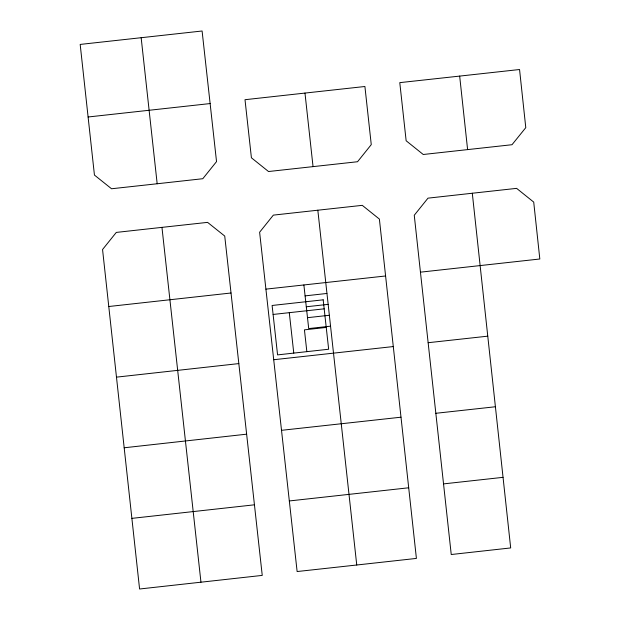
<?xml version="1.0" encoding="UTF-8"?>
<svg xmlns="http://www.w3.org/2000/svg" width="620" height="620" viewBox="0 0 620 620"><rect width="100%" height="100%" fill="white"/><g stroke="black" fill="none" stroke-linecap="round" stroke-linejoin="round"><path stroke-width="0.93" d="M88.118 116.986L210.126 103.563L216.535 161.603L202.802 178.715L157.178 183.76L111.546 188.759L94.442 175.073L80.181 44.423L202.097 31L210.126 103.563M304.978 93.078L245.001 99.704L251.41 157.79L268.522 171.523L357.538 161.735L371.264 144.631L364.909 86.498L304.978 93.078L313.046 166.609M459.668 76.097L519.552 69.517L525.783 127.65L512.004 144.716L423.251 154.496L406.146 140.763L399.784 82.638L459.668 76.097L467.612 149.629M161.959 227.37L116.289 232.415L102.556 249.527L139.585 589L262.245 575.399L224.735 236.057L207.584 222.371L161.959 227.37L200.958 582.203M317.828 210.211L273.342 215.124L259.617 232.237L297.127 571.539L356.748 565.006L416.407 558.418L379.386 219.077L362.274 205.344L317.828 210.211L356.748 565.006M472.3 193.239L516.615 188.364L533.719 202.097L539.818 258.997L420.445 272.165L451.244 554.52L510.686 547.933L472.3 193.239L427.994 198.152L414.261 215.256L420.445 272.165M108.787 306.512L231.012 292.997M265.887 289.137L385.57 275.978M305.087 295.88L326.887 293.462M306.296 306.776L328.096 304.366M273.102 314.449L324.183 308.838M307.497 317.68L329.305 315.27M330.507 326.167L308.706 328.585L303.885 284.975M326.236 327.438L304.435 329.848L306.846 351.649M116.459 377.146L238.816 363.591M273.699 359.732L393.289 346.565M246.628 434.178L124.186 447.779M281.503 430.319L400.969 417.198M131.905 518.366L254.44 504.812M443.564 483.887L503.014 477.346M289.315 500.952L408.689 487.785M428.164 342.705L487.746 336.172M435.844 413.292L495.38 406.759M289.292 312.674L293.772 353.098M141.159 37.712L157.178 183.76M323.183 299.824L272.11 305.474L277.574 354.888L328.654 349.238L323.183 299.824"/></g></svg>
